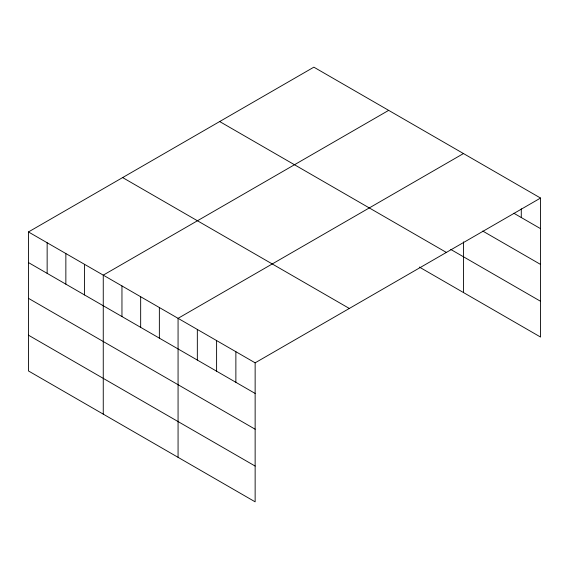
<?xml version="1.0" encoding="UTF-8"?>
<svg xmlns="http://www.w3.org/2000/svg" width="569" height="569" viewBox="0 0 569 569"><rect width="100%" height="100%" fill="white"/><g stroke="black" fill="none" stroke-linecap="round" stroke-linejoin="round"><path stroke-width="0.85" d="M28.45 231.953L255.14 362.83L255.14 501.83L28.45 370.945L28.45 231.953L313.86 67.17L540.55 198.055L540.55 337.047L419.339 267.067M388.67 110.365L103.259 275.14L103.259 414.14M463.472 153.552L178.069 318.334L178.069 457.327M255.14 362.83L540.55 198.055M513.871 213.261L540.55 228.66M482.747 231.057L540.55 264.429M450.755 249.435L540.55 301.278M219.677 121.553L446.366 252.43M122.634 177.578L349.323 308.455M28.45 262.565L255.14 393.442M28.45 298.327L255.14 429.211M28.45 335.177L255.14 466.061M521.282 208.795L521.282 217.536M463.472 241.868L463.472 292.551M235.872 351.706L235.872 382.318M216.604 340.582L216.604 371.194M197.336 329.458L197.336 360.063M159.363 307.537L159.363 338.142M140.664 296.741L140.664 327.346M121.958 285.944L121.958 316.549M84.553 264.343L84.553 294.955M65.855 253.546L65.855 284.159M47.149 242.75L47.149 273.362"/></g></svg>
